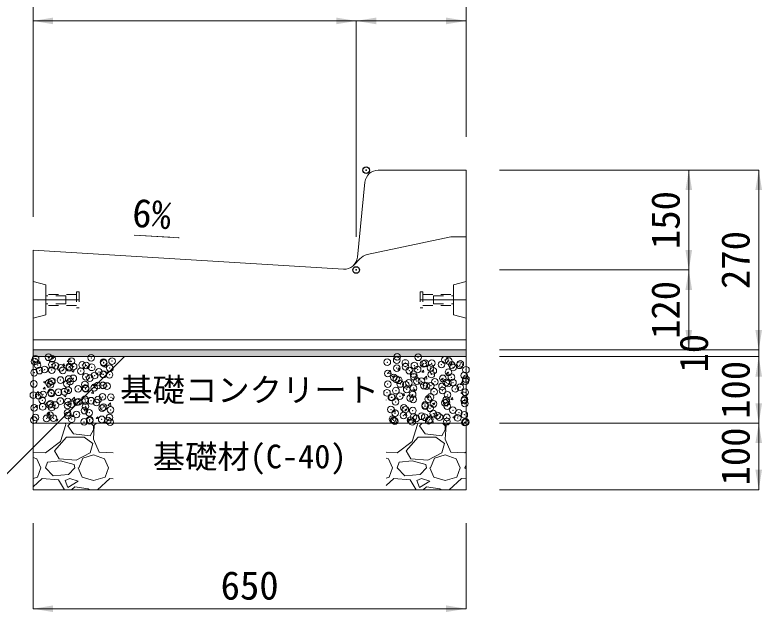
# Model space of a CAD drawing. Units: millimetres at full size; some dimension numbers follow another scale. Extents: x 10958 to 33220, y 2125 to 9550.
# Drawn here: x 16981 to 18102, y 6528 to 7425 of the extents above; entities that cross this region are included whole.
import ezdxf
from ezdxf.enums import TextEntityAlignment as Align

# ---------------------------------------------------------------- set-up
doc = ezdxf.new("R2010")
doc.units = ezdxf.units.MM
doc.header["$LTSCALE"] = 20
doc.header["$PDMODE"] = 32
doc.header["$PDSIZE"] = 10
doc.linetypes.add('USER1', pattern=[1.35, 0.75, -0.6])
for name, color, linetype, lineweight in [('インサート', 3, 'USER1', 5), ('ハッチング_基礎', 150, 'Continuous', 5), ('中心線', 1, 'Continuous', 13), ('寸法線', 7, 'Continuous', 13), ('引出線', 4, 'Continuous', 13), ('本体', 2, 'Continuous', 13), ('舗装・基礎', 3, 'Continuous', 13)]:
    doc.layers.add(name, color=color, linetype=linetype, lineweight=lineweight)
for name, color, linetype in [('ハッチング_モルタル', 30, 'Continuous'), ('作業エリア', 11, 'Continuous'), ('文字', 41, 'Continuous')]:
    doc.layers.add(name, color=color, linetype=linetype)
doc.styles.add('ＭＳ ゴシック', font='')
doc.styles.get('ＭＳ ゴシック').set_extended_font_data('MS Gothic')

# ---------------------------------------------------------------- blocks, each defined once
blk = doc.blocks.new('filled_arrow')
at = {"color": 0, "linetype": 'Continuous', "lineweight": -2}
blk.add_solid([(7.5, 1.25), (0, 0), (7.5, -1.25)], dxfattribs=at)
blk = doc.blocks.new('open_arrow')
at = {"color": 0, "linetype": 'Continuous', "lineweight": -2}
blk.add_lwpolyline([(7.5, 1.25), (0, 0), (7.5, -1.25)], dxfattribs=at)

msp = doc.modelspace()

# ---------------------------------------------------------------- hatches: boundary and pattern name
at = {"layer": 'ハッチング_モルタル'}
msp.add_hatch(color=256, dxfattribs=at).paths.add_polyline_path([(17008.14, 6911.82), (17008.14, 6921.82), (17658.14, 6921.82), (17658.14, 6911.82)])

# ---------------------------------------------------------------- linework, layer by layer
at = {"layer": 'インサート'}
for p, q in [((17073.14, 7005.07), (17027.14, 7005.07)), ((17027.14, 7005.07), (17027.14, 6988.57)), ((17057.14, 7002.82), (17027.14, 7002.82)), ((17057.14, 7002.82), (17057.14, 6990.82)), ((17077.14, 7008.82), (17073.14, 7008.82)), ((17073.14, 7008.82), (17073.14, 6984.82)), ((17077.14, 7008.82), (17077.14, 6984.82)), ((17589.14, 7008.82), (17593.14, 7008.82)), ((17589.14, 7008.82), (17589.14, 6984.82)), ((17593.14, 7008.82), (17593.14, 6984.82)), ((17593.14, 7005.07), (17639.14, 7005.07)), ((17609.14, 7002.82), (17639.14, 7002.82)), ((17609.14, 7002.82), (17609.14, 6990.82)), ((17639.14, 7005.07), (17639.14, 6988.57)), ((17057.14, 6990.82), (17027.14, 6990.82)), ((17073.14, 6988.57), (17027.14, 6988.57)), ((17593.14, 6988.57), (17639.14, 6988.57)), ((17609.14, 6990.82), (17639.14, 6990.82)), ((17077.14, 6984.82), (17073.14, 6984.82)), ((17589.14, 6984.82), (17593.14, 6984.82))]:
    msp.add_line(p, q, dxfattribs=at)
at = {"layer": 'ハッチング_基礎'}
for p, q in [((17036.07, 6910.62), (17038.6, 6908.91)), ((17036.08, 6910.63), (17039.17, 6911.82)), ((17038.6, 6908.91), (17039.57, 6911.82)), ((17015.95, 6901.42), (17018.4, 6904.34)), ((17015.95, 6901.42), (17018.98, 6901.15)), ((17018.96, 6901.15), (17018.37, 6904.33)), ((17052.38, 6898.23), (17054.83, 6901.15)), ((17055.4, 6897.96), (17054.81, 6901.15)), ((17059.38, 6904.6), (17063.34, 6908.73)), ((17059.38, 6904.61), (17063.89, 6903.91)), ((17063.89, 6903.9), (17063.33, 6908.72)), ((17109.08, 6906.56), (17112.64, 6907.92)), ((17109.08, 6906.55), (17111.61, 6904.84)), ((17111.61, 6904.84), (17112.64, 6907.91)), ((17113.59, 6896.19), (17117.55, 6900.32)), ((17118.11, 6895.49), (17117.55, 6900.32)), ((17589.8, 6898.53), (17593.36, 6899.9)), ((17592.33, 6896.82), (17593.36, 6899.89)), ((17052.38, 6898.23), (17055.42, 6897.97)), ((17066.4, 6890.17), (17069.96, 6891.54)), ((17066.4, 6890.16), (17068.92, 6888.46)), ((17068.92, 6888.46), (17069.95, 6891.53)), ((17088.82, 6895.05), (17091.27, 6897.96)), ((17088.82, 6895.04), (17091.86, 6894.78)), ((17091.83, 6894.77), (17091.24, 6897.96)), ((17113.59, 6896.2), (17118.11, 6895.5)), ((17125.26, 6891.86), (17127.71, 6894.78)), ((17125.26, 6891.86), (17128.14, 6891.61)), ((17128.14, 6892.31), (17127.68, 6894.77)), ((17540.59, 6886.82), (17544.54, 6890.94)), ((17545.1, 6886.12), (17544.54, 6890.94)), ((17555.45, 6891.82), (17557.9, 6894.73)), ((17555.45, 6891.81), (17558.49, 6891.55)), ((17558.46, 6891.54), (17557.87, 6894.73)), ((17589.8, 6898.52), (17592.33, 6896.82)), ((17591.89, 6888.63), (17594.34, 6891.55)), ((17591.89, 6888.63), (17594.93, 6888.36)), ((17594.9, 6888.36), (17594.31, 6891.54)), ((17628.33, 6885.44), (17630.77, 6888.36)), ((17631.34, 6885.17), (17630.75, 6888.35)), ((17540.58, 6886.83), (17545.1, 6886.13)), ((17547.12, 6882.15), (17550.68, 6883.51)), ((17547.12, 6882.14), (17549.64, 6880.43)), ((17549.64, 6880.43), (17550.67, 6883.5)), ((17594.8, 6878.41), (17598.76, 6882.53)), ((17594.8, 6878.42), (17599.32, 6877.72)), ((17599.31, 6877.71), (17598.75, 6882.53)), ((17620.12, 6878.07), (17622.65, 6876.36)), ((17620.13, 6878.08), (17623.68, 6879.44)), ((17622.65, 6876.36), (17623.68, 6879.43)), ((17628.33, 6885.44), (17631.36, 6885.17)), ((17023, 6863.21), (17025.44, 6866.13)), ((17023.71, 6873.78), (17026.24, 6872.07)), ((17023.72, 6873.79), (17027.27, 6875.15)), ((17026.01, 6862.94), (17025.42, 6866.12)), ((17026.24, 6872.07), (17027.27, 6875.14)), ((17096.72, 6869.72), (17100.28, 6871.09)), ((17096.72, 6869.71), (17099.25, 6868.01)), ((17099.25, 6868.01), (17100.28, 6871.08)), ((17649.01, 6870.01), (17653.53, 6869.31)), ((17649.02, 6870), (17652.97, 6874.13)), ((17653.53, 6869.3), (17652.97, 6874.13)), ((17011.89, 6855.12), (17016.41, 6854.42)), ((17011.9, 6855.12), (17015.85, 6859.24)), ((17016.41, 6854.41), (17015.85, 6859.24)), ((17023, 6863.21), (17026.03, 6862.94)), ((17054.04, 6853.34), (17057.6, 6854.7)), ((17056.56, 6851.62), (17057.59, 6854.69)), ((17059.43, 6860.02), (17061.88, 6862.94)), ((17059.43, 6860.02), (17062.47, 6859.76)), ((17062.44, 6859.75), (17061.86, 6862.94)), ((17095.87, 6856.83), (17098.32, 6859.75)), ((17095.87, 6856.83), (17098.91, 6856.57)), ((17098.88, 6856.56), (17098.29, 6859.75)), ((17562.5, 6853.6), (17564.95, 6856.52)), ((17565.51, 6853.33), (17564.92, 6856.52)), ((17577.44, 6861.69), (17581, 6863.06)), ((17577.44, 6861.68), (17579.97, 6859.98)), ((17579.97, 6859.98), (17581, 6863.05)), ((17650.44, 6857.62), (17652.97, 6855.91)), ((17650.45, 6857.63), (17654.01, 6858.99)), ((17652.97, 6855.91), (17654, 6858.98)), ((17054.04, 6853.33), (17056.56, 6851.62)), ((17066.11, 6846.71), (17070.07, 6850.83)), ((17066.11, 6846.72), (17070.63, 6846.01)), ((17070.63, 6846.01), (17070.07, 6850.83)), ((17127.04, 6849.26), (17128.14, 6848.52)), ((17127.05, 6849.27), (17128.14, 6849.69)), ((17538.14, 6846.61), (17538.32, 6846.68)), ((17538.14, 6846.14), (17538.31, 6846.67)), ((17562.5, 6853.6), (17565.54, 6853.34)), ((17598.94, 6850.42), (17601.39, 6853.33)), ((17598.94, 6850.42), (17601.97, 6850.15)), ((17601.95, 6850.14), (17601.36, 6853.33)), ((17607.77, 6841.24), (17611.32, 6842.61)), ((17610.29, 6839.53), (17611.32, 6842.6)), ((17635.37, 6847.23), (17637.82, 6850.15)), ((17635.37, 6847.23), (17638.41, 6846.96)), ((17638.38, 6846.96), (17637.8, 6850.14)), ((17011.35, 6836.94), (17013.88, 6835.24)), ((17011.36, 6836.95), (17014.91, 6838.32)), ((17013.88, 6835.24), (17014.91, 6838.31)), ((17084.36, 6832.88), (17087.92, 6834.25)), ((17084.36, 6832.87), (17086.88, 6831.17)), ((17086.89, 6831.17), (17087.92, 6834.24)), ((17120.33, 6838.3), (17124.29, 6842.42)), ((17120.33, 6838.31), (17124.84, 6837.61)), ((17124.84, 6837.6), (17124.28, 6842.42)), ((17547.32, 6828.93), (17551.28, 6833.05)), ((17551.83, 6828.22), (17551.27, 6833.05)), ((17607.76, 6841.23), (17610.29, 6839.53)), ((17030.04, 6825), (17032.49, 6827.92)), ((17030.04, 6825), (17033.08, 6824.73)), ((17033.06, 6824.73), (17032.47, 6827.91)), ((17066.48, 6821.81), (17068.93, 6824.73)), ((17066.48, 6821.81), (17069.52, 6821.54)), ((17069.49, 6821.54), (17068.9, 6824.72)), ((17102.92, 6818.62), (17105.37, 6821.54)), ((17105.93, 6818.35), (17105.34, 6821.54)), ((17547.32, 6828.93), (17551.84, 6828.23)), ((17565.08, 6824.86), (17568.64, 6826.22)), ((17565.08, 6824.85), (17567.61, 6823.14)), ((17567.61, 6823.14), (17568.64, 6826.21)), ((17601.53, 6820.53), (17606.05, 6819.82)), ((17601.54, 6820.52), (17605.49, 6824.64)), ((17606.05, 6819.82), (17605.49, 6824.64)), ((17638.08, 6820.78), (17640.61, 6819.07)), ((17638.09, 6820.79), (17641.65, 6822.15)), ((17640.61, 6819.07), (17641.64, 6822.14)), ((17041.67, 6816.49), (17044.2, 6814.78)), ((17041.68, 6816.5), (17045.24, 6817.86)), ((17044.2, 6814.78), (17045.23, 6817.85)), ((17049.18, 6784.55), (17057.31, 6809.95)), ((17057.31, 6809.95), (17056.17, 6811.82)), ((17064.26, 6811.82), (17060.36, 6807.92)), ((17098.97, 6807.92), (17094.51, 6811.82)), ((17099.98, 6808.94), (17098.97, 6787.6)), ((17103.14, 6811.82), (17099.98, 6808.94)), ((17102.92, 6818.62), (17105.95, 6818.36)), ((17114.68, 6812.42), (17115.58, 6811.82)), ((17114.69, 6812.43), (17118.24, 6813.8)), ((17117.58, 6811.82), (17118.24, 6813.79)), ((17569.55, 6815.39), (17572, 6818.31)), ((17569.55, 6815.39), (17572.59, 6815.13)), ((17572.56, 6815.12), (17571.97, 6818.31)), ((17577.18, 6784.55), (17585.31, 6809.95)), ((17585.31, 6809.95), (17584.17, 6811.82)), ((17592.26, 6811.82), (17588.36, 6807.92)), ((17605.99, 6812.2), (17608.44, 6815.12)), ((17605.99, 6812.2), (17609.02, 6811.94)), ((17609, 6811.93), (17608.41, 6815.12)), ((17626.97, 6807.92), (17622.51, 6811.82)), ((17627.98, 6808.94), (17626.97, 6787.6)), ((17631.14, 6811.82), (17627.98, 6808.94)), ((17644.77, 6811.82), (17644.87, 6811.94)), ((17644.87, 6811.82), (17644.85, 6811.93)), ((17655.75, 6812.11), (17658.14, 6814.59)), ((17655.75, 6812.12), (17657.69, 6811.82)), ((17060.36, 6807.92), (17068.49, 6795.73)), ((17093.89, 6792.68), (17098.97, 6801.82)), ((17098.97, 6801.82), (17098.97, 6807.92)), ((17588.36, 6807.92), (17596.49, 6795.73)), ((17621.89, 6792.68), (17626.97, 6801.82)), ((17626.97, 6801.82), (17626.97, 6807.92)), ((17040.04, 6770.33), (17058.33, 6790.65)), ((17058.33, 6790.65), (17084.74, 6790.65)), ((17068.49, 6795.73), (17093.89, 6792.68)), ((17084.74, 6790.65), (17097.95, 6781.5)), ((17098.97, 6787.6), (17107.09, 6768.3)), ((17568.04, 6770.33), (17586.33, 6790.65)), ((17586.33, 6790.65), (17612.74, 6790.65)), ((17596.49, 6795.73), (17621.89, 6792.68)), ((17612.74, 6790.65), (17625.95, 6781.5)), ((17626.97, 6787.6), (17635.09, 6768.3)), ((17026.83, 6767.28), (17049.18, 6784.55)), ((17097.95, 6781.5), (17093.89, 6767.28)), ((17554.83, 6767.28), (17577.18, 6784.55)), ((17625.95, 6781.5), (17621.89, 6767.28)), ((17008.14, 6768.17), (17026.83, 6767.28)), ((17047.15, 6758.14), (17040.04, 6770.33)), ((17093.89, 6767.28), (17072.55, 6756.1)), ((17082.71, 6759.15), (17098.97, 6764.23)), ((17098.97, 6764.23), (17115.22, 6758.14)), ((17107.09, 6768.3), (17128.14, 6767.29)), ((17538.14, 6768.07), (17554.83, 6767.28)), ((17575.15, 6758.14), (17568.04, 6770.33)), ((17621.89, 6767.28), (17600.55, 6756.1)), ((17610.71, 6759.15), (17626.97, 6764.23)), ((17626.97, 6764.23), (17643.22, 6758.14)), ((17635.09, 6768.3), (17656.43, 6767.28)), ((17656.43, 6767.28), (17658.14, 6768.6)), ((17008.14, 6760.19), (17013.62, 6758.14)), ((17013.62, 6758.14), (17019.72, 6744.93)), ((17026.83, 6744.93), (17029.88, 6753.06)), ((17049.18, 6755.09), (17029.88, 6753.06)), ((17072.55, 6756.1), (17047.15, 6758.14)), ((17069.5, 6750.01), (17049.18, 6755.09)), ((17076.61, 6744.93), (17082.71, 6759.15)), ((17115.22, 6758.14), (17121.32, 6744.93)), ((17538.14, 6759.44), (17541.62, 6758.14)), ((17541.62, 6758.14), (17547.72, 6744.93)), ((17554.83, 6744.93), (17557.88, 6753.06)), ((17577.18, 6755.09), (17557.88, 6753.06)), ((17600.55, 6756.1), (17575.15, 6758.14)), ((17597.5, 6750.01), (17577.18, 6755.09)), ((17604.61, 6744.93), (17610.71, 6759.15)), ((17643.22, 6758.14), (17649.32, 6744.93)), ((17014.64, 6730.7), (17019.72, 6744.93)), ((17038.01, 6732.74), (17026.83, 6744.93)), ((17070.52, 6744.93), (17061.37, 6734.77)), ((17070.52, 6744.93), (17069.5, 6750.01)), ((17075.6, 6744.93), (17081.69, 6730.7)), ((17116.24, 6730.7), (17121.32, 6744.93)), ((17542.64, 6730.7), (17547.72, 6744.93)), ((17566.01, 6732.74), (17554.83, 6744.93)), ((17598.52, 6744.93), (17589.37, 6734.77)), ((17598.52, 6744.93), (17597.5, 6750.01)), ((17603.6, 6744.93), (17609.69, 6730.7)), ((17644.24, 6730.7), (17649.32, 6744.93)), ((17656.43, 6744.93), (17658.14, 6749.47)), ((17658.14, 6743.07), (17656.43, 6744.93)), ((17008.14, 6728.79), (17014.64, 6730.7)), ((17061.37, 6734.77), (17038.01, 6732.74)), ((17081.69, 6730.7), (17098.97, 6725.62)), ((17098.97, 6725.62), (17116.24, 6730.7)), ((17538.14, 6729.38), (17542.64, 6730.7)), ((17589.37, 6734.77), (17566.01, 6732.74)), ((17609.69, 6730.7), (17626.97, 6725.62)), ((17626.97, 6725.62), (17644.24, 6730.7)), ((17021.75, 6728.67), (17008.14, 6716.24)), ((17046.13, 6726.64), (17021.75, 6728.67)), ((17055.19, 6711.82), (17046.13, 6726.64)), ((17063.41, 6728.67), (17056.29, 6725.62)), ((17056.29, 6725.62), (17060.36, 6715.46)), ((17060.36, 6715.46), (17075.6, 6724.61)), ((17075.6, 6724.61), (17063.41, 6728.67)), ((17123.35, 6728.67), (17104.89, 6711.82)), ((17128.14, 6728.27), (17123.35, 6728.67)), ((17549.75, 6728.67), (17538.14, 6718.07)), ((17574.13, 6726.64), (17549.75, 6728.67)), ((17583.19, 6711.82), (17574.13, 6726.64)), ((17591.41, 6728.67), (17584.29, 6725.62)), ((17584.29, 6725.62), (17588.36, 6715.46)), ((17588.36, 6715.46), (17603.6, 6724.61)), ((17603.6, 6724.61), (17591.41, 6728.67)), ((17651.35, 6728.67), (17632.89, 6711.82)), ((17658.14, 6728.11), (17651.35, 6728.67)), ((17070.52, 6716.48), (17065.86, 6711.82)), ((17090.84, 6713.43), (17070.52, 6716.48)), ((17092.69, 6711.82), (17090.84, 6713.43)), ((17598.52, 6716.48), (17593.86, 6711.82)), ((17618.84, 6713.43), (17598.52, 6716.48)), ((17620.69, 6711.82), (17618.84, 6713.43))]:
    msp.add_line(p, q, dxfattribs=at)
for p in [(17011.82, 6908.26), (17031.06, 6910.79), (17036.67, 6908.37), (17065.68, 6904.79), (17095.3, 6909.88), (17126.54, 6905.08), (17553.96, 6906.53), (17554.7, 6911.38), (17586.04, 6910.75), (17626.32, 6906.78), (17632.21, 6905.11), (17010.28, 6904.56), (17014.67, 6899.13), (17036.05, 6899.71), (17041.79, 6897.98), (17049.78, 6894.98), (17062.13, 6895.04), (17062.5, 6896.65), (17068.91, 6896.83), (17081.74, 6899.19), (17087.79, 6898.29), (17096.03, 6895.69), (17113.82, 6903.41), (17114.18, 6902.1), (17123.15, 6894.54), (17539.81, 6903.32), (17554.08, 6894.47), (17566.93, 6902.17), (17567.07, 6896.61), (17580.47, 6898.28), (17594.05, 6901.02), (17596.7, 6901.69), (17604.64, 6894.92), (17606.55, 6901.86), (17621.16, 6899.88), (17636.72, 6899.14), (17638.49, 6895.62), (17648.28, 6898.73), (17649.44, 6900.82), (17009.66, 6887.65), (17017.7, 6890.76), (17025.38, 6892.3), (17036.05, 6891.46), (17052.5, 6891.16), (17079.62, 6890.01), (17100.46, 6883.37), (17106.74, 6888.86), (17113.17, 6885.05), (17113.56, 6885.19), (17122.83, 6884.65), (17540.6, 6886.49), (17572.68, 6890.71), (17579.24, 6885.45), (17585.4, 6892.39), (17605.93, 6884.95), (17608.87, 6890.54), (17631.59, 6888.2), (17655.31, 6883.32), (17657.97, 6892.01), (17031.68, 6872.16), (17035.43, 6874.55), (17036.42, 6874.94), (17049.13, 6876.62), (17061.51, 6878.13), (17063.58, 6874.48), (17068.37, 6879.15), (17087.17, 6881.38), (17093.21, 6879.57), (17549.62, 6880.37), (17553.46, 6877.56), (17557.04, 6876.21), (17572.03, 6872.35), (17579.85, 6881.37), (17584.15, 6875.07), (17591.27, 6874.88), (17611.27, 6873.92), (17623.36, 6879.11), (17628.27, 6872.76), (17630.97, 6871.29), (17636.07, 6880.78), (17638.39, 6872.77), (17657.36, 6875.1), (17657.9, 6877.85), (17009.05, 6870.74), (17033.95, 6869.4), (17058.8, 6871.01), (17060.9, 6861.22), (17075.75, 6863.33), (17085.92, 6869.87), (17086.56, 6864.47), (17087.09, 6863.34), (17099.81, 6865.01), (17105.38, 6868.42), (17112.94, 6868.28), (17113.04, 6868.72), (17119.05, 6867.55), (17540.63, 6870.53), (17552.85, 6860.65), (17559.32, 6870.68), (17567.75, 6869.39), (17569.02, 6862.59), (17579.23, 6864.46), (17594.86, 6868.24), (17598.64, 6867.67), (17605.31, 6868.04), (17621.98, 6867.1), (17622.71, 6860.75), (17641.95, 6863.28), (17649.1, 6865.95), (17008.43, 6853.83), (17016.5, 6853.16), (17023.05, 6854.91), (17034.81, 6857.64), (17035.77, 6856.58), (17046.13, 6858.24), (17055.01, 6859.11), (17112.32, 6851.37), (17124.78, 6850.64), (17539.39, 6857.5), (17545.95, 6850.64), (17546.93, 6850.39), (17558.67, 6852.32), (17574.05, 6849.24), (17577.91, 6854.85), (17604.7, 6851.12), (17609.99, 6859.07), (17630.35, 6854.38), (17656.74, 6858.19), (17021.79, 6846.2), (17032.5, 6839.38), (17034.2, 6840.73), (17041.65, 6839.08), (17048.91, 6845.05), (17059.62, 6838.23), (17060.28, 6844.3), (17065.53, 6840.47), (17073.73, 6843.3), (17076.03, 6843.91), (17085.94, 6847.56), (17086.45, 6844.98), (17095.15, 6845.55), (17103.15, 6842.76), (17105.68, 6847.51), (17552.23, 6843.74), (17578.61, 6847.55), (17596.63, 6839.04), (17601.17, 6848.1), (17609.35, 6840.71), (17626.17, 6842.45), (17628.28, 6846.95), (17628.59, 6843.24), (17629.74, 6837.47), (17655.4, 6845.81), (17655.8, 6847.53), (17656.12, 6841.27), (17009.69, 6834.87), (17022.41, 6836.55), (17035.9, 6835.38), (17059.66, 6827.39), (17085.32, 6830.65), (17086.74, 6837.08), (17092.32, 6827.47), (17111.7, 6834.45), (17113.86, 6835.94), (17124.4, 6831.7), (17545.31, 6832.28), (17551.61, 6826.83), (17564.55, 6834.81), (17566.92, 6832.28), (17577.99, 6830.64), (17596.55, 6837.36), (17604.08, 6834.21), (17638.34, 6831.3), (17647.3, 6827.43), (17009.04, 6816.51), (17011.69, 6820.38), (17028.28, 6819.04), (17033.58, 6823.82), (17038.8, 6819.23), (17060.36, 6823.27), (17065.92, 6818.09), (17073.08, 6824.94), (17093.04, 6816.94), (17093.06, 6815.24), (17111.09, 6817.54), (17120.16, 6815.79), (17122.68, 6820.33), (17547.75, 6817.61), (17549.47, 6816.04), (17564.15, 6823.28), (17574.87, 6816.46), (17579.09, 6821.12), (17583.26, 6819), (17591.27, 6822.14), (17595.98, 6820.67), (17601.98, 6815.31), (17603.46, 6817.3), (17608.72, 6826.21), (17615.22, 6823.21), (17618.39, 6820.99), (17629.12, 6820.55), (17645.51, 6819.85), (17655.5, 6824.36), (17084.7, 6813.73), (17123.76, 6813.34), (17551.18, 6814.78), (17577.38, 6813.73), (17629.1, 6814.17), (17656.22, 6813.02), (17657.75, 6813.52)]:
    msp.add_point(p, dxfattribs=at)
at = {"layer": '中心線'}
for p, q in [((17008.14, 6996.82), (17077.14, 6996.82)), ((17658.14, 6996.82), (17589.14, 6996.82))]:
    msp.add_line(p, q, dxfattribs=at)
at = {"layer": '作業エリア'}
for p in [(17508.14, 7191.82), (17493.14, 7041.82)]:
    msp.add_point(p, dxfattribs=at)
at = {"layer": '寸法線'}
for p, q in [((17008.14, 7121.82), (17008.14, 7520.81)), ((17658.14, 7241.82), (17658.14, 7520.81)), ((17008.14, 7415.81), (17493.14, 7415.81)), ((17008.14, 7121.82), (17008.14, 7415.81)), ((17493.14, 7091.82), (17493.14, 7415.81)), ((17493.14, 7415.81), (17658.14, 7415.81)), ((17493.14, 7091.82), (17493.14, 7415.81)), ((17658.14, 7241.82), (17658.14, 7415.81)), ((17708.14, 7191.82), (17992.5, 7191.82)), ((17708.14, 7191.82), (18097.5, 7191.82)), ((17992.5, 7041.82), (17992.5, 7191.82)), ((18097.5, 6921.82), (18097.5, 7191.82)), ((17708.14, 7041.82), (17992.5, 7041.82)), ((17708.14, 7041.82), (17992.5, 7041.82)), ((17992.5, 6921.82), (17992.5, 7041.82)), ((18097.5, 6951.82), (18097.5, 6881.82)), ((17708.14, 6921.82), (17992.5, 6921.82)), ((17708.14, 6921.82), (18097.5, 6921.82)), ((17708.14, 6921.82), (18097.5, 6921.82)), ((17708.14, 6911.82), (18097.5, 6911.82)), ((17708.14, 6911.82), (18097.5, 6911.82)), ((18097.5, 6911.82), (18097.5, 6751.82)), ((18097.5, 6871.82), (18097.5, 6711.82)), ((17708.14, 6811.82), (18097.5, 6811.82)), ((17708.14, 6811.82), (18097.5, 6811.82)), ((17708.14, 6711.82), (18097.5, 6711.82)), ((17008.14, 6661.82), (17008.14, 6533.23)), ((17658.14, 6661.82), (17658.14, 6533.23)), ((17658.14, 6533.23), (17008.14, 6533.23))]:
    msp.add_line(p, q, dxfattribs=at)
at = {"layer": '引出線'}
for points in [[(17227.22, 7090.18), (17159.78, 7094.35), (17213.13, 7091.05)], [(17145.3, 6911.82), (16880.07, 6648.03), (16422.66, 6648.03)]]:
    msp.add_lwpolyline(points, dxfattribs=at)
at = {"layer": '本体'}
for p, q in [((17526.23, 7191.82), (17658.14, 7191.82)), ((17658.14, 7191.82), (17658.14, 6921.82)), ((17506.33, 7173.81), (17495.05, 7060.98)), ((17509.39, 7064.87), (17635.14, 7091.82)), ((17658.14, 7091.82), (17635.14, 7091.82)), ((17008.14, 7071.82), (17008.14, 6921.82)), ((17008.14, 7071.82), (17473.92, 7043)), ((17498.68, 7058.65), (17489.62, 7049.16)), ((17008.14, 6921.82), (17658.14, 6921.82))]:
    msp.add_line(p, q, dxfattribs=at)
at = {"layer": '本体', "lineweight": 9}
for p, q in [((17008.14, 7024.32), (17027.14, 7019.32)), ((17658.14, 7024.32), (17639.14, 7019.32)), ((17027.14, 7019.32), (17027.14, 6974.32)), ((17639.14, 7019.32), (17639.14, 6974.32)), ((17008.14, 6969.32), (17027.14, 6974.32)), ((17658.14, 6969.32), (17639.14, 6974.32))]:
    msp.add_line(p, q, dxfattribs=at)
at = {"layer": '本体', "lineweight": 5}
msp.add_line((17008.14, 6936.82), (17658.14, 6936.82), dxfattribs=at)
at = {"layer": '本体'}
for centre, start, end in [((17526.23, 7171.82), 90, 174.28941), ((17475.15, 7062.97), 266.46044, 354.28941), ((17513.58, 7045.31), 102.09476, 138.19208)]:
    msp.add_arc(centre, 20, start, end, dxfattribs=at)
at = {"layer": '舗装・基礎'}
for points in [[(17658.14, 6921.82), (17008.14, 6921.82), (17008.14, 6911.82), (17658.14, 6911.82)], [(17658.14, 6911.82), (17008.14, 6911.82), (17008.14, 6811.82), (17658.14, 6811.82)], [(17658.14, 6811.82), (17008.14, 6811.82), (17008.14, 6711.82), (17658.14, 6711.82)]]:
    msp.add_lwpolyline(points, close=True, dxfattribs=at)

# ---------------------------------------------------------------- block references
at = {"layer": '寸法線', "xscale": 4, "yscale": 4}
for p in [(17008.14, 7415.81), (17493.14, 7415.81), (17008.14, 6533.23)]:
    msp.add_blockref('filled_arrow', p, dxfattribs=at)
for p, rotation in [((17493.14, 7415.81), 180), ((17658.14, 7415.81), 180), ((17992.5, 7191.82), 270), ((18097.5, 7191.82), 270), ((17992.5, 7041.82), 90), ((17992.5, 7041.82), 270), ((17992.5, 6921.82), 90), ((18097.5, 6921.82), 90), ((18097.5, 6911.82), 270), ((18097.5, 6811.82), 90), ((18097.5, 6811.82), 270), ((18097.5, 6711.82), 90), ((17658.14, 6533.23), 180)]:
    msp.add_blockref('filled_arrow', p, dxfattribs=dict(at, rotation=rotation))
at = {"layer": '引出線', "xscale": 0.133, "yscale": 0.133}
for name, p, rotation in [('open_arrow', (17227.22, 7090.18), 176.5), ('filled_arrow', (17145.3, 6911.82), 224.8)]:
    msp.add_blockref(name, p, dxfattribs=dict(at, rotation=rotation))

# ---------------------------------------------------------------- texts
at = {"layer": '寸法線', "style": 'ＭＳ ゴシック'}
for s, p in [('150', (17957.5, 7116.82)), ('270', (18062.5, 7056.82)), ('120', (17957.5, 6981.82)), ('10', (18000, 6916.82)), ('100', (18062.5, 6861.82)), ('100', (18062.5, 6761.82))]:
    msp.add_text(s, height=42.72, rotation=90, dxfattribs=at).set_placement(p, align=Align.MIDDLE_CENTER)
msp.add_text('650', height=42.72, dxfattribs=at).set_placement((17333.14, 6568.23), align=Align.MIDDLE_CENTER)
at = {"layer": '引出線', "style": 'ＭＳ ゴシック'}
msp.add_text('6%', height=42.72, rotation=356.46, dxfattribs=at).set_placement((17216.52, 7145.86), align=Align.TOP_RIGHT)
at = {"layer": '文字', "style": 'ＭＳ ゴシック'}
for s, p in [('基礎コンクリート', (17333.14, 6861.82)), ('基礎材(C-40)', (17333.14, 6761.82))]:
    msp.add_text(s, height=35.6, dxfattribs=at).set_placement(p, align=Align.MIDDLE_CENTER)

doc.saveas('drawing.dxf')
